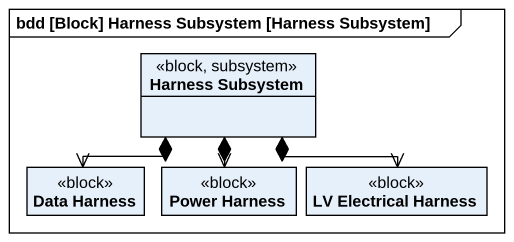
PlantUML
@startuml
mainframe bdd [Block] Harness Subsystem [Harness Subsystem]
hide circle
hide empty members
class "Harness Subsystem" as Harness_Subsystem <<block, subsystem>>
class "Data Harness" as Data_Harness <<block>>
class "Power Harness" as Power_Harness <<block>>
class "LV Electrical Harness" as LV_Electrical_Harness <<block>>
Harness_Subsystem *--> Data_Harness
Harness_Subsystem *--> Power_Harness
Harness_Subsystem *-right-> LV_Electrical_Harness
@enduml
